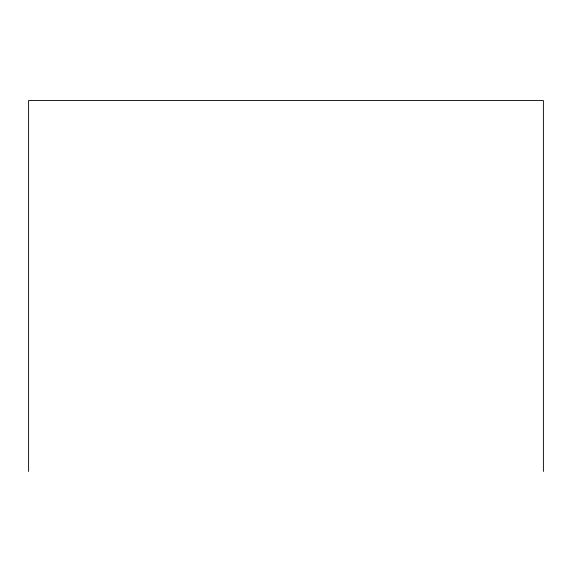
<?xml version="1.0" encoding="UTF-8"?>
<svg xmlns="http://www.w3.org/2000/svg" width="572" height="572" viewBox="0 0 572 572"><rect width="100%" height="100%" fill="white"/><g stroke="black" fill="none" stroke-linecap="round" stroke-linejoin="round"><path stroke-width="0.86" d="M543.4 471.457L543.4 100.543L28.6 100.543L28.6 471.457"/></g></svg>
